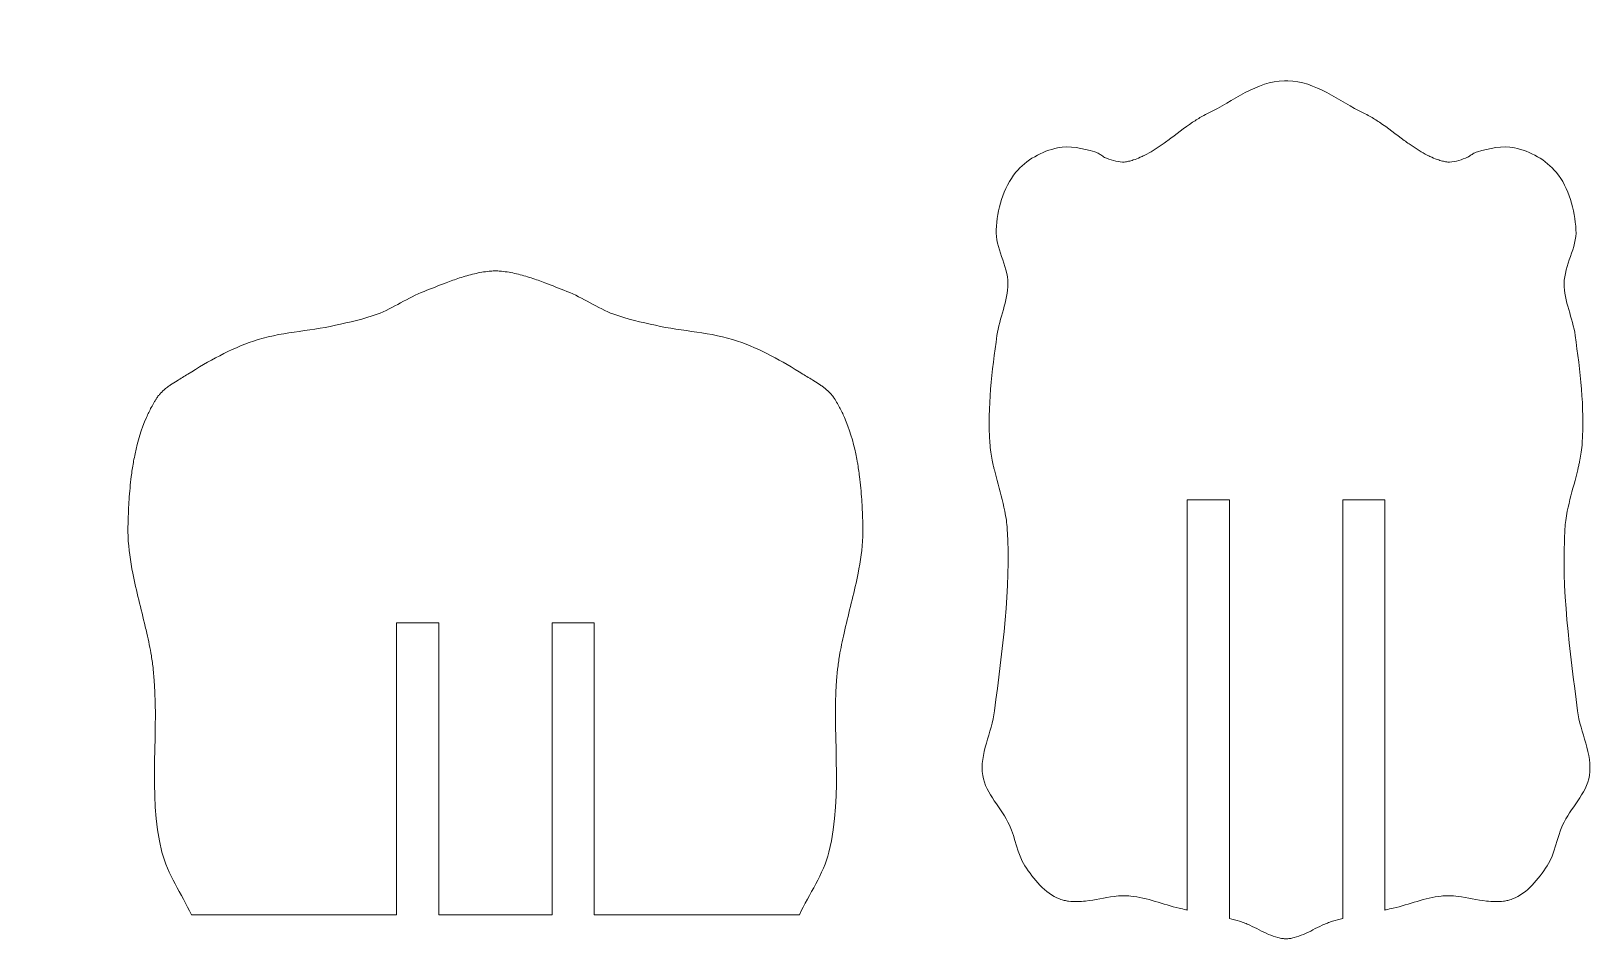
# Model space of a CAD drawing. Header units: centimetres. Extents: x 3.9 to 97.6, y -45.1 to 25.8.
# Drawn here: x 18.05 to 32.88, y -21.25 to -12.63 of the extents above; entities that cross this region are included whole.
import ezdxf

# ---------------------------------------------------------------- set-up
doc = ezdxf.new("R2010")
doc.units = ezdxf.units.CM
doc.header["$MEASUREMENT"] = 0
doc.layers.add('layer 1', color=7, linetype='Continuous')

msp = doc.modelspace()

# ---------------------------------------------------------------- linework, layer by layer
at = {"layer": 'layer 1', "lineweight": 5}
for points, knots in [([(7.29088, -13.29353), (7.29088, -13.29353), (7.30798, -16.9043), (7.30798, -16.9043), (7.30798, -16.9043), (7.36158, -16.92964), (7.41295, -16.96689), (7.47054, -16.98128), (7.47054, -16.98128), (7.52812, -16.99568), (7.59267, -17.0046), (7.65019, -16.9898), (7.65019, -16.9898), (7.74962, -16.96432), (7.84242, -16.89943), (7.91542, -16.82724), (7.91542, -16.82724), (7.99842, -16.74519), (8.04898, -16.63096), (8.10366, -16.52781), (8.10366, -16.52781), (8.16287, -16.41609), (8.23735, -16.30179), (8.25763, -16.17702), (8.25763, -16.17702), (8.26824, -16.11227), (8.24763, -16.04434), (8.23134, -15.97729), (8.23134, -15.97729), (8.23134, -15.97729), (7.89589, -15.97729), (7.89589, -15.97729), (7.89589, -15.97729), (7.89589, -15.97729), (7.89589, -15.57756), (7.89589, -15.57756), (7.89589, -15.57756), (7.89589, -15.57756), (8.41856, -15.57756), (8.41856, -15.57756), (8.41856, -15.57756), (8.42532, -15.56945), (8.43161, -15.56107), (8.43735, -15.55241), (8.43735, -15.55241), (8.50819, -15.44487), (8.56017, -15.32098), (8.60849, -15.20161), (8.60849, -15.20161), (8.67, -15.04954), (8.74557, -14.89205), (8.76247, -14.72889), (8.76247, -14.72889), (8.76754, -14.67995), (8.75327, -14.62946), (8.73996, -14.57917), (8.73996, -14.57917), (8.73996, -14.57917), (8.01376, -14.57917), (8.01376, -14.57917), (8.01376, -14.57917), (8.01376, -14.57917), (8.01376, -14.17944), (8.01376, -14.17944), (8.01376, -14.17944), (8.01376, -14.17944), (8.94016, -14.17944), (8.94016, -14.17944), (8.94016, -14.17944), (8.94739, -14.17052), (8.95395, -14.16119), (8.95983, -14.15146), (8.95983, -14.15146), (9.10211, -13.91496), (9.2667, -13.64473), (9.25534, -13.36889), (9.25534, -13.36889), (9.25311, -13.31644), (9.21695, -13.26953), (9.18011, -13.22343), (9.18011, -13.22343), (9.18011, -13.22343), (8.25614, -13.22343), (8.25614, -13.22343), (8.25614, -13.22343), (8.25614, -13.22343), (8.25614, -12.8237), (8.25614, -12.8237), (8.25614, -12.8237), (8.25614, -12.8237), (9.38579, -12.8237), (9.38579, -12.8237), (9.38579, -12.8237), (9.39045, -12.81931), (9.39485, -12.81472), (9.39904, -12.80992), (9.39904, -12.80992), (9.56477, -12.61951), (9.66514, -12.37193), (9.79438, -12.1551), (9.79438, -12.1551), (9.82094, -12.11042), (9.85703, -12.06838), (9.8742, -12.0193), (9.8742, -12.0193), (9.89407, -11.96239), (9.88894, -11.8967), (9.88907, -11.83343), (9.88907, -11.83343), (9.88907, -11.83343), (8.73151, -11.83343), (8.73151, -11.83343), (8.73151, -11.83343), (8.73151, -11.83343), (8.73151, -11.43377), (8.73151, -11.43377), (8.73151, -11.43377), (8.73151, -11.43377), (10.31442, -11.43377), (10.31442, -11.43377), (10.31442, -11.43377), (10.31679, -11.43201), (10.31908, -11.43019), (10.32138, -11.42836), (10.32138, -11.42836), (10.60533, -11.20206), (10.82392, -10.88662), (11.10077, -10.65167), (11.10077, -10.65167), (11.17296, -10.5905), (11.24744, -10.53062), (11.32395, -10.47209), (11.32395, -10.47209), (11.32395, -10.47209), (9.21066, -10.47209), (9.21066, -10.47209), (9.21066, -10.47209), (9.21066, -10.47209), (9.21066, -10.07242), (9.21066, -10.07242), (9.21066, -10.07242), (9.21066, -10.07242), (11.90551, -10.07242), (11.90551, -10.07242), (11.90551, -10.07242), (11.90774, -10.071), (11.90997, -10.06965), (11.9122, -10.06823), (11.9122, -10.06823), (12.19655, -9.89195), (12.49348, -9.70716), (12.80839, -9.59415), (12.80839, -9.59415), (13.27726, -9.42598), (13.78933, -9.31047), (14.287, -9.29093), (14.287, -9.29093), (15.39536, -9.24754), (16.52493, -9.54528), (17.62227, -9.70648), (17.62227, -9.70648), (18.55942, -9.8441), (19.50643, -10.13399), (20.45223, -10.18563), (20.45223, -10.18563), (20.70428, -10.19935), (20.98559, -10.2441), (21.2158, -10.14068), (21.2158, -10.14068), (21.35606, -10.07769), (21.39789, -9.85518), (21.54524, -9.81125), (21.54524, -9.81125), (21.70732, -9.76299), (21.87887, -9.89682), (22.04684, -9.91608), (22.04684, -9.91608), (22.15728, -9.92879), (22.2736, -9.93913), (22.38371, -9.92358), (22.38371, -9.92358), (22.50672, -9.90621), (22.63981, -9.88033), (22.74309, -9.81125), (22.74309, -9.81125), (23.05083, -9.6057), (23.25482, -9.25714), (23.46178, -8.95035), (23.46178, -8.95035), (23.52816, -8.852), (23.58412, -8.74216), (23.6315, -8.63341), (23.6315, -8.63341), (23.68429, -8.51208), (23.71139, -8.37663), (23.76127, -8.25409), (23.76127, -8.25409), (23.81623, -8.11898), (23.85205, -7.96203), (23.95093, -7.85476), (23.95093, -7.85476), (23.99994, -7.80164), (24.09098, -7.79765), (24.1406, -7.745), (24.1406, -7.745), (24.20116, -7.68058), (24.25692, -7.59373), (24.26036, -7.50546), (24.26036, -7.50546), (24.2655, -7.37399), (24.19372, -7.238), (24.11065, -7.13607), (24.11065, -7.13607), (24.06563, -7.08085), (23.99196, -7.05314), (23.931, -7.0163), (23.931, -7.0163), (23.90065, -6.99805), (23.86942, -6.98102), (23.83772, -6.96473), (23.83772, -6.96473), (23.83772, -6.96473), (22.92281, -8.50526), (22.92281, -8.50526), (22.92281, -8.50526), (22.92281, -8.50526), (22.57918, -8.30113), (22.57918, -8.30113), (22.57918, -8.30113), (22.57918, -8.30113), (23.4849, -6.77608), (23.4849, -6.77608), (23.4849, -6.77608), (23.4805, -6.77297), (23.47611, -6.76993), (23.47178, -6.76675), (23.47178, -6.76675), (23.2588, -6.61197), (23.10544, -6.37304), (22.8928, -6.21771), (22.8928, -6.21771), (22.85211, -6.18797), (22.81068, -6.15898), (22.7687, -6.13079), (22.7687, -6.13079), (22.7687, -6.13079), (21.59289, -8.11053), (21.59289, -8.11053), (21.59289, -8.11053), (21.59289, -8.11053), (21.24926, -7.9064), (21.24926, -7.9064), (21.24926, -7.9064), (21.24926, -7.9064), (22.42791, -5.92194), (22.42791, -5.92194), (22.42791, -5.92194), (22.15998, -5.77107), (21.8788, -5.63859), (21.60513, -5.50902), (21.60513, -5.50902), (21.58911, -5.50145), (21.57295, -5.49415), (21.55653, -5.48699), (21.55653, -5.48699), (21.55653, -5.48699), (20.19694, -7.77636), (20.19694, -7.77636), (20.19694, -7.77636), (20.19694, -7.77636), (19.85324, -7.57224), (19.85324, -7.57224), (19.85324, -7.57224), (19.85324, -7.57224), (21.17775, -5.34214), (21.17775, -5.34214), (21.17775, -5.34214), (21.13895, -5.32646), (21.10083, -5.30997), (21.06359, -5.29192), (21.06359, -5.29192), (20.84128, -5.18384), (20.62662, -5.04488), (20.41479, -4.91754), (20.41479, -4.91754), (20.38924, -4.90226), (20.36349, -4.88692), (20.3376, -4.87158), (20.3376, -4.87158), (20.3376, -4.87158), (18.92691, -7.24692), (18.92691, -7.24692), (18.92691, -7.24692), (18.92691, -7.24692), (18.58328, -7.04279), (18.58328, -7.04279), (18.58328, -7.04279), (18.58328, -7.04279), (19.99708, -4.66218), (19.99708, -4.66218), (19.99708, -4.66218), (19.967, -4.6421), (19.93732, -4.62162), (19.90819, -4.6006), (19.90819, -4.6006), (19.70711, -4.45549), (19.50724, -4.29415), (19.32921, -4.12152), (19.32921, -4.12152), (19.30339, -4.09644), (19.27825, -4.07049), (19.25371, -4.04406), (19.25371, -4.04406), (19.25371, -4.04406), (17.66566, -6.71802), (17.66566, -6.71802), (17.66566, -6.71802), (17.66566, -6.71802), (17.32197, -6.51396), (17.32197, -6.51396), (17.32197, -6.51396), (17.32197, -6.51396), (18.97896, -3.72402), (18.97896, -3.72402), (18.97896, -3.72402), (18.9726, -3.71672), (18.96625, -3.70949), (18.95989, -3.70225), (18.95989, -3.70225), (18.85472, -3.58343), (18.70852, -3.48623), (18.64046, -3.34287), (18.64046, -3.34287), (18.59612, -3.24946), (18.63471, -3.12699), (18.59058, -3.03344), (18.59058, -3.03344), (18.55861, -2.96592), (18.49129, -2.91881), (18.4408, -2.86379), (18.4408, -2.86379), (18.42795, -2.84973), (18.41504, -2.83567), (18.4022, -2.82182), (18.4022, -2.82182), (18.4022, -2.82182), (16.50046, -6.02386), (16.50046, -6.02386), (16.50046, -6.02386), (16.50046, -6.02386), (16.15683, -5.81981), (16.15683, -5.81981), (16.15683, -5.81981), (16.15683, -5.81981), (18.11643, -2.52022), (18.11643, -2.52022), (18.11643, -2.52022), (18.08486, -2.48799), (18.05323, -2.45602), (18.0216, -2.42458), (18.0216, -2.42458), (17.85134, -2.25534), (17.66965, -2.08744), (17.4925, -1.92542), (17.4925, -1.92542), (17.45276, -1.88906), (17.41247, -1.8527), (17.37178, -1.81613), (17.37178, -1.81613), (17.37178, -1.81613), (15.77819, -4.49935), (15.77819, -4.49935), (15.77819, -4.49935), (15.77819, -4.49935), (15.43456, -4.29523), (15.43456, -4.29523), (15.43456, -4.29523), (15.43456, -4.29523), (17.06688, -1.54685), (17.06688, -1.54685), (17.06688, -1.54685), (17.03227, -1.5165), (16.99773, -1.48615), (16.96346, -1.45641), (16.96346, -1.45641), (16.78164, -1.2969), (16.58847, -1.13941), (16.40942, -0.97719), (16.40942, -0.97719), (16.3811, -0.95151), (16.35305, -0.92515), (16.32507, -0.89879), (16.32507, -0.89879), (16.32507, -0.89879), (15.39914, -2.45757), (15.39914, -2.45757), (15.39914, -2.45757), (15.39914, -2.45757), (15.05551, -2.25351), (15.05551, -2.25351), (15.05551, -2.25351), (15.05551, -2.25351), (16.03031, -0.61221), (16.03031, -0.61221), (16.03031, -0.61221), (15.98752, -0.57165), (15.94433, -0.53177), (15.90039, -0.49324), (15.90039, -0.49324), (15.71432, -0.33035), (15.52304, -0.15935), (15.31641, -0.02417), (15.31641, -0.02417), (15.29938, -0.01267), (15.28194, -0.00186), (15.26423, 0.00895), (15.26423, 0.00895), (15.26423, 0.00895), (14.81212, -0.75279), (14.81212, -0.75279), (14.81212, -0.75279), (14.81212, -0.75279), (14.46849, -0.54867), (14.46849, -0.54867), (14.46849, -0.54867), (14.46849, -0.54867), (14.90803, 0.19145), (14.90803, 0.19145), (14.90803, 0.19145), (14.88924, 0.20091), (14.87065, 0.21105), (14.85226, 0.22052), (14.85226, 0.22052), (14.68856, 0.30838), (14.53438, 0.4314), (14.35818, 0.4902), (14.35818, 0.4902), (14.28234, 0.51521), (14.19812, 0.51724), (14.11857, 0.52467), (14.11857, 0.52467), (14.09193, 0.5267), (14.0651, 0.5294), (14.03847, 0.53143), (14.03847, 0.53143), (14.03847, 0.53143), (14.03847, -4.00168), (14.03847, -4.00168), (14.03847, -4.00168), (14.03847, -4.00168), (13.63874, -4.00168), (13.63874, -4.00168), (13.63874, -4.00168), (13.63874, -4.00168), (13.63874, 0.55036), (13.63874, 0.55036), (13.63874, 0.55036), (13.57304, 0.55171), (13.50755, 0.55171), (13.44266, 0.55036), (13.44266, 0.55036), (13.16506, 0.54427), (12.87942, 0.51724), (12.60412, 0.48141), (12.60412, 0.48141), (12.41359, 0.45708), (12.21507, 0.4341), (12.03089, 0.37868), (12.03089, 0.37868), (11.8515, 0.32528), (11.67212, 0.24823), (11.50895, 0.1563), (11.50895, 0.1563), (11.36972, 0.0779), (11.24251, -0.0289), (11.11537, -0.12555), (11.11537, -0.12555), (10.99405, -0.21815), (10.87914, -0.3263), (10.75606, -0.41686), (10.75606, -0.41686), (10.70198, -0.45607), (10.64656, -0.4946), (10.58999, -0.53177), (10.58999, -0.53177), (10.58999, -0.53177), (11.96512, -0.53177), (11.96512, -0.53177), (11.96512, -0.53177), (11.96512, -0.53177), (11.96512, -0.93191), (11.96512, -0.93191), (11.96512, -0.93191), (11.96512, -0.93191), (9.97201, -0.93191), (9.97201, -0.93191), (9.97201, -0.93191), (9.95659, -0.94272), (9.94125, -0.95354), (9.92611, -0.96435), (9.92611, -0.96435), (9.61452, -1.18875), (9.31516, -1.44898), (9.01059, -1.68304), (9.01059, -1.68304), (8.90731, -1.7624), (8.80113, -1.8404), (8.69454, -1.91833), (8.69454, -1.91833), (8.69454, -1.91833), (10.82527, -1.91833), (10.82527, -1.91833), (10.82527, -1.91833), (10.82527, -1.91833), (10.82527, -2.31799), (10.82527, -2.31799), (10.82527, -2.31799), (10.82527, -2.31799), (8.16523, -2.31799), (8.16523, -2.31799), (8.16523, -2.31799), (8.15895, -2.32306), (8.15273, -2.32813), (8.14644, -2.33327), (8.14644, -2.33327), (7.85134, -2.57437), (7.56746, -2.84635), (7.28223, -3.09907), (7.28223, -3.09907), (7.28223, -3.09907), (7.2825, -3.27968), (7.2825, -3.27968), (7.2825, -3.27968), (7.2825, -3.27968), (10.52774, -3.27968), (10.52774, -3.27968), (10.52774, -3.27968), (10.52774, -3.27968), (10.52774, -3.67934), (10.52774, -3.67934), (10.52774, -3.67934), (10.52774, -3.67934), (7.28311, -3.67934), (7.28311, -3.67934), (7.28311, -3.67934), (7.28311, -3.67934), (7.28446, -4.63595), (7.28446, -4.63595), (7.28446, -4.63595), (7.28446, -4.63595), (10.52584, -4.63595), (10.52584, -4.63595), (10.52584, -4.63595), (10.52584, -4.63595), (10.52584, -5.03562), (10.52584, -5.03562), (10.52584, -5.03562), (10.52584, -5.03562), (7.285, -5.03562), (7.285, -5.03562), (7.285, -5.03562), (7.285, -5.03562), (7.28635, -5.9973), (7.28635, -5.9973), (7.28635, -5.9973), (7.28635, -5.9973), (10.52774, -5.9973), (10.52774, -5.9973), (10.52774, -5.9973), (10.52774, -5.9973), (10.52774, -6.39696), (10.52774, -6.39696), (10.52774, -6.39696), (10.52774, -6.39696), (7.28696, -6.39696), (7.28696, -6.39696), (7.28696, -6.39696), (7.28696, -6.39696), (7.28831, -7.35351), (7.28831, -7.35351), (7.28831, -7.35351), (7.28831, -7.35351), (10.52584, -7.35351), (10.52584, -7.35351), (10.52584, -7.35351), (10.52584, -7.35351), (10.52584, -7.75324), (10.52584, -7.75324), (10.52584, -7.75324), (10.52584, -7.75324), (7.28885, -7.75324), (7.28885, -7.75324), (7.28885, -7.75324), (7.28885, -7.75324), (7.2902, -8.71486), (7.2902, -8.71486), (7.2902, -8.71486), (7.2902, -8.71486), (10.52672, -8.71486), (10.52672, -8.71486), (10.52672, -8.71486), (10.52672, -8.71486), (10.52672, -9.11459), (10.52672, -9.11459), (10.52672, -9.11459), (10.52672, -9.11459), (7.29074, -9.11459), (7.29074, -9.11459), (7.29074, -9.11459), (7.29074, -9.11459), (7.29081, -9.15251), (7.29081, -9.15251), (7.29081, -9.15251), (7.29081, -9.15251), (5.90473, -9.13967), (5.90473, -9.13967), (5.90473, -9.13967), (5.8445, -9.15386), (5.793, -9.19698), (5.73791, -9.22517), (5.73791, -9.22517), (5.73791, -9.22517), (5.73791, -13.1011), (5.73791, -13.1011), (5.73791, -13.1011), (5.78874, -13.14348), (5.83558, -13.19478), (5.89195, -13.22945), (5.89195, -13.22945), (5.94954, -13.26487), (6.01639, -13.28799), (6.08013, -13.31069), (6.08013, -13.31069), (6.16725, -13.34179), (6.25748, -13.37991), (6.34968, -13.38775), (6.34968, -13.38775), (6.37888, -13.39005), (6.40814, -13.39174), (6.43741, -13.39214), (6.43741, -13.39214), (6.45512, -13.39235), (6.4729, -13.39235), (6.49067, -13.39201), (6.49067, -13.39201), (6.49067, -13.39201), (6.49067, -11.46581), (6.49067, -11.46581), (6.49067, -11.46581), (6.49067, -11.46581), (7.29088, -11.46581), (7.29088, -11.46581), (7.29088, -11.46581), (7.29088, -11.46581), (7.29088, -13.29353), (7.29088, -13.29353)], [0, 0, 0, 0, 0.00606061, 0.00606061, 0.00606061, 0.00606061, 0.01212121, 0.01212121, 0.01212121, 0.01212121, 0.01818182, 0.01818182, 0.01818182, 0.01818182, 0.02424242, 0.02424242, 0.02424242, 0.02424242, 0.03030303, 0.03030303, 0.03030303, 0.03030303, 0.03636364, 0.03636364, 0.03636364, 0.03636364, 0.04242424, 0.04242424, 0.04242424, 0.04242424, 0.04848485, 0.04848485, 0.04848485, 0.04848485, 0.05454545, 0.05454545, 0.05454545, 0.05454545, 0.06060606, 0.06060606, 0.06060606, 0.06060606, 0.06666667, 0.06666667, 0.06666667, 0.06666667, 0.07272727, 0.07272727, 0.07272727, 0.07272727, 0.07878788, 0.07878788, 0.07878788, 0.07878788, 0.08484848, 0.08484848, 0.08484848, 0.08484848, 0.09090909, 0.09090909, 0.09090909, 0.09090909, 0.0969697, 0.0969697, 0.0969697, 0.0969697, 0.1030303, 0.1030303, 0.1030303, 0.1030303, 0.10909091, 0.10909091, 0.10909091, 0.10909091, 0.11515152, 0.11515152, 0.11515152, 0.11515152, 0.12121212, 0.12121212, 0.12121212, 0.12121212, 0.12727273, 0.12727273, 0.12727273, 0.12727273, 0.13333333, 0.13333333, 0.13333333, 0.13333333, 0.13939394, 0.13939394, 0.13939394, 0.13939394, 0.14545455, 0.14545455, 0.14545455, 0.14545455, 0.15151515, 0.15151515, 0.15151515, 0.15151515, 0.15757576, 0.15757576, 0.15757576, 0.15757576, 0.16363636, 0.16363636, 0.16363636, 0.16363636, 0.16969697, 0.16969697, 0.16969697, 0.16969697, 0.17575758, 0.17575758, 0.17575758, 0.17575758, 0.18181818, 0.18181818, 0.18181818, 0.18181818, 0.18787879, 0.18787879, 0.18787879, 0.18787879, 0.19393939, 0.19393939, 0.19393939, 0.19393939, 0.2, 0.2, 0.2, 0.2, 0.20606061, 0.20606061, 0.20606061, 0.20606061, 0.21212121, 0.21212121, 0.21212121, 0.21212121, 0.21818182, 0.21818182, 0.21818182, 0.21818182, 0.22424242, 0.22424242, 0.22424242, 0.22424242, 0.23030303, 0.23030303, 0.23030303, 0.23030303, 0.23636364, 0.23636364, 0.23636364, 0.23636364, 0.24242424, 0.24242424, 0.24242424, 0.24242424, 0.24848485, 0.24848485, 0.24848485, 0.24848485, 0.25454545, 0.25454545, 0.25454545, 0.25454545, 0.26060606, 0.26060606, 0.26060606, 0.26060606, 0.26666667, 0.26666667, 0.26666667, 0.26666667, 0.27272727, 0.27272727, 0.27272727, 0.27272727, 0.27878788, 0.27878788, 0.27878788, 0.27878788, 0.28484848, 0.28484848, 0.28484848, 0.28484848, 0.29090909, 0.29090909, 0.29090909, 0.29090909, 0.2969697, 0.2969697, 0.2969697, 0.2969697, 0.3030303, 0.3030303, 0.3030303, 0.3030303, 0.30909091, 0.30909091, 0.30909091, 0.30909091, 0.31515152, 0.31515152, 0.31515152, 0.31515152, 0.32121212, 0.32121212, 0.32121212, 0.32121212, 0.32727273, 0.32727273, 0.32727273, 0.32727273, 0.33333333, 0.33333333, 0.33333333, 0.33333333, 0.33939394, 0.33939394, 0.33939394, 0.33939394, 0.34545455, 0.34545455, 0.34545455, 0.34545455, 0.35151515, 0.35151515, 0.35151515, 0.35151515, 0.35757576, 0.35757576, 0.35757576, 0.35757576, 0.36363636, 0.36363636, 0.36363636, 0.36363636, 0.36969697, 0.36969697, 0.36969697, 0.36969697, 0.37575758, 0.37575758, 0.37575758, 0.37575758, 0.38181818, 0.38181818, 0.38181818, 0.38181818, 0.38787879, 0.38787879, 0.38787879, 0.38787879, 0.39393939, 0.39393939, 0.39393939, 0.39393939, 0.4, 0.4, 0.4, 0.4, 0.40606061, 0.40606061, 0.40606061, 0.40606061, 0.41212121, 0.41212121, 0.41212121, 0.41212121, 0.41818182, 0.41818182, 0.41818182, 0.41818182, 0.42424242, 0.42424242, 0.42424242, 0.42424242, 0.43030303, 0.43030303, 0.43030303, 0.43030303, 0.43636364, 0.43636364, 0.43636364, 0.43636364, 0.44242424, 0.44242424, 0.44242424, 0.44242424, 0.44848485, 0.44848485, 0.44848485, 0.44848485, 0.45454545, 0.45454545, 0.45454545, 0.45454545, 0.46060606, 0.46060606, 0.46060606, 0.46060606, 0.46666667, 0.46666667, 0.46666667, 0.46666667, 0.47272727, 0.47272727, 0.47272727, 0.47272727, 0.47878788, 0.47878788, 0.47878788, 0.47878788, 0.48484848, 0.48484848, 0.48484848, 0.48484848, 0.49090909, 0.49090909, 0.49090909, 0.49090909, 0.4969697, 0.4969697, 0.4969697, 0.4969697, 0.5030303, 0.5030303, 0.5030303, 0.5030303, 0.50909091, 0.50909091, 0.50909091, 0.50909091, 0.51515152, 0.51515152, 0.51515152, 0.51515152, 0.52121212, 0.52121212, 0.52121212, 0.52121212, 0.52727273, 0.52727273, 0.52727273, 0.52727273, 0.53333333, 0.53333333, 0.53333333, 0.53333333, 0.53939394, 0.53939394, 0.53939394, 0.53939394, 0.54545455, 0.54545455, 0.54545455, 0.54545455, 0.55151515, 0.55151515, 0.55151515, 0.55151515, 0.55757576, 0.55757576, 0.55757576, 0.55757576, 0.56363636, 0.56363636, 0.56363636, 0.56363636, 0.56969697, 0.56969697, 0.56969697, 0.56969697, 0.57575758, 0.57575758, 0.57575758, 0.57575758, 0.58181818, 0.58181818, 0.58181818, 0.58181818, 0.58787879, 0.58787879, 0.58787879, 0.58787879, 0.59393939, 0.59393939, 0.59393939, 0.59393939, 0.6, 0.6, 0.6, 0.6, 0.60606061, 0.60606061, 0.60606061, 0.60606061, 0.61212121, 0.61212121, 0.61212121, 0.61212121, 0.61818182, 0.61818182, 0.61818182, 0.61818182, 0.62424242, 0.62424242, 0.62424242, 0.62424242, 0.63030303, 0.63030303, 0.63030303, 0.63030303, 0.63636364, 0.63636364, 0.63636364, 0.63636364, 0.64242424, 0.64242424, 0.64242424, 0.64242424, 0.64848485, 0.64848485, 0.64848485, 0.64848485, 0.65454545, 0.65454545, 0.65454545, 0.65454545, 0.66060606, 0.66060606, 0.66060606, 0.66060606, 0.66666667, 0.66666667, 0.66666667, 0.66666667, 0.67272727, 0.67272727, 0.67272727, 0.67272727, 0.67878788, 0.67878788, 0.67878788, 0.67878788, 0.68484848, 0.68484848, 0.68484848, 0.68484848, 0.69090909, 0.69090909, 0.69090909, 0.69090909, 0.6969697, 0.6969697, 0.6969697, 0.6969697, 0.7030303, 0.7030303, 0.7030303, 0.7030303, 0.70909091, 0.70909091, 0.70909091, 0.70909091, 0.71515152, 0.71515152, 0.71515152, 0.71515152, 0.72121212, 0.72121212, 0.72121212, 0.72121212, 0.72727273, 0.72727273, 0.72727273, 0.72727273, 0.73333333, 0.73333333, 0.73333333, 0.73333333, 0.73939394, 0.73939394, 0.73939394, 0.73939394, 0.74545455, 0.74545455, 0.74545455, 0.74545455, 0.75151515, 0.75151515, 0.75151515, 0.75151515, 0.75757576, 0.75757576, 0.75757576, 0.75757576, 0.76363636, 0.76363636, 0.76363636, 0.76363636, 0.76969697, 0.76969697, 0.76969697, 0.76969697, 0.77575758, 0.77575758, 0.77575758, 0.77575758, 0.78181818, 0.78181818, 0.78181818, 0.78181818, 0.78787879, 0.78787879, 0.78787879, 0.78787879, 0.79393939, 0.79393939, 0.79393939, 0.79393939, 0.8, 0.8, 0.8, 0.8, 0.80606061, 0.80606061, 0.80606061, 0.80606061, 0.81212121, 0.81212121, 0.81212121, 0.81212121, 0.81818182, 0.81818182, 0.81818182, 0.81818182, 0.82424242, 0.82424242, 0.82424242, 0.82424242, 0.83030303, 0.83030303, 0.83030303, 0.83030303, 0.83636364, 0.83636364, 0.83636364, 0.83636364, 0.84242424, 0.84242424, 0.84242424, 0.84242424, 0.84848485, 0.84848485, 0.84848485, 0.84848485, 0.85454545, 0.85454545, 0.85454545, 0.85454545, 0.86060606, 0.86060606, 0.86060606, 0.86060606, 0.86666667, 0.86666667, 0.86666667, 0.86666667, 0.87272727, 0.87272727, 0.87272727, 0.87272727, 0.87878788, 0.87878788, 0.87878788, 0.87878788, 0.88484848, 0.88484848, 0.88484848, 0.88484848, 0.89090909, 0.89090909, 0.89090909, 0.89090909, 0.8969697, 0.8969697, 0.8969697, 0.8969697, 0.9030303, 0.9030303, 0.9030303, 0.9030303, 0.90909091, 0.90909091, 0.90909091, 0.90909091, 0.91515152, 0.91515152, 0.91515152, 0.91515152, 0.92121212, 0.92121212, 0.92121212, 0.92121212, 0.92727273, 0.92727273, 0.92727273, 0.92727273, 0.93333333, 0.93333333, 0.93333333, 0.93333333, 0.93939394, 0.93939394, 0.93939394, 0.93939394, 0.94545455, 0.94545455, 0.94545455, 0.94545455, 0.95151515, 0.95151515, 0.95151515, 0.95151515, 0.95757576, 0.95757576, 0.95757576, 0.95757576, 0.96363636, 0.96363636, 0.96363636, 0.96363636, 0.96969697, 0.96969697, 0.96969697, 0.96969697, 0.97575758, 0.97575758, 0.97575758, 0.97575758, 0.98181818, 0.98181818, 0.98181818, 0.98181818, 0.98787879, 0.98787879, 0.98787879, 0.98787879, 1, 1, 1, 1]), ([(29.4289, -17.08362), (29.4289, -17.08362), (29.42944, -17.08362), (29.42944, -17.08362), (29.42944, -17.08362), (29.42944, -17.08362), (29.42944, -21.05836), (29.42944, -21.05836), (29.42944, -21.05836), (29.46229, -21.06627), (29.49466, -21.07479), (29.5267, -21.08418), (29.5267, -21.08418), (29.5432, -21.08918), (29.55948, -21.09472), (29.5755, -21.10108), (29.5755, -21.10108), (29.59179, -21.10757), (29.60781, -21.1146), (29.62363, -21.12196), (29.62363, -21.12196), (29.68318, -21.14981), (29.74043, -21.18253), (29.80079, -21.20868), (29.80079, -21.20868), (29.83005, -21.22139), (29.86013, -21.23248), (29.89122, -21.24018), (29.89122, -21.24018), (29.90528, -21.24363), (29.91954, -21.24633), (29.93401, -21.24816), (29.93401, -21.24816), (29.94516, -21.24944), (29.95645, -21.25018), (29.96767, -21.25066), (29.96767, -21.25066), (29.97895, -21.25018), (29.99024, -21.24944), (30.00146, -21.24816), (30.00146, -21.24816), (30.01586, -21.24633), (30.03012, -21.24363), (30.04418, -21.24018), (30.04418, -21.24018), (30.07527, -21.23248), (30.10528, -21.22139), (30.13461, -21.20868), (30.13461, -21.20868), (30.19497, -21.18253), (30.25216, -21.14981), (30.31177, -21.12196), (30.31177, -21.12196), (30.32759, -21.1146), (30.34368, -21.10757), (30.35989, -21.10108), (30.35989, -21.10108), (30.37591, -21.09472), (30.3922, -21.08918), (30.40869, -21.08418), (30.40869, -21.08418), (30.44073, -21.07479), (30.47311, -21.06627), (30.50596, -21.05836), (30.50596, -21.05836), (30.50596, -21.05836), (30.50596, -17.08362), (30.50596, -17.08362), (30.50596, -17.08362), (30.50596, -17.08362), (30.90617, -17.08362), (30.90617, -17.08362), (30.90617, -17.08362), (30.90617, -17.08362), (30.90617, -20.97759), (30.90617, -20.97759), (30.90617, -20.97759), (30.91042, -20.97671), (30.91461, -20.97583), (30.9188, -20.97495), (30.9188, -20.97495), (30.94036, -20.97049), (30.96186, -20.96556), (30.98329, -20.96062), (30.98329, -20.96062), (31.1353, -20.92507), (31.28657, -20.86066), (31.44189, -20.84464), (31.44189, -20.84464), (31.45101, -20.84383), (31.46021, -20.84308), (31.4694, -20.84254), (31.4694, -20.84254), (31.48474, -20.84173), (31.50008, -20.84173), (31.51543, -20.84207), (31.51543, -20.84207), (31.54402, -20.84295), (31.57254, -20.84538), (31.60093, -20.84896), (31.60093, -20.84896), (31.69123, -20.86032), (31.78011, -20.88161), (31.87048, -20.89229), (31.87048, -20.89229), (31.92429, -20.89871), (31.97876, -20.90115), (32.03257, -20.89384), (32.03257, -20.89384), (32.04615, -20.89202), (32.0596, -20.88952), (32.07299, -20.88627), (32.07299, -20.88627), (32.07961, -20.88472), (32.0863, -20.8829), (32.09285, -20.88094), (32.09285, -20.88094), (32.10124, -20.87857), (32.10942, -20.87566), (32.11753, -20.87269), (32.11753, -20.87269), (32.25818, -20.8197), (32.3639, -20.6835), (32.44689, -20.55826), (32.44689, -20.55826), (32.52212, -20.44484), (32.53639, -20.29641), (32.59289, -20.17272), (32.59289, -20.17272), (32.66636, -20.01178), (32.81979, -19.87572), (32.84744, -19.701), (32.84744, -19.701), (32.87961, -19.49762), (32.76086, -19.29147), (32.73517, -19.08714), (32.73517, -19.08714), (32.6638, -18.51951), (32.57823, -17.92857), (32.6154, -17.35776), (32.6154, -17.35776), (32.61723, -17.33201), (32.61966, -17.30633), (32.62311, -17.28078), (32.62311, -17.28078), (32.62723, -17.25084), (32.63223, -17.22103), (32.63811, -17.19135), (32.63811, -17.19135), (32.65764, -17.09274), (32.68529, -16.99595), (32.71124, -16.89889), (32.71124, -16.89889), (32.71996, -16.86597), (32.72862, -16.83299), (32.73673, -16.79987), (32.73673, -16.79987), (32.73923, -16.78926), (32.7418, -16.77864), (32.74423, -16.76803), (32.74423, -16.76803), (32.74727, -16.75472), (32.75025, -16.74133), (32.75309, -16.72795), (32.75309, -16.72795), (32.75443, -16.72133), (32.75579, -16.71471), (32.75714, -16.70808), (32.75714, -16.70808), (32.76221, -16.6826), (32.7666, -16.65712), (32.77045, -16.63143), (32.77045, -16.63143), (32.77485, -16.60169), (32.77789, -16.57168), (32.78005, -16.54174), (32.78005, -16.54174), (32.80249, -16.20574), (32.75889, -15.85711), (32.71273, -15.52355), (32.71273, -15.52355), (32.68982, -15.35843), (32.60722, -15.19607), (32.6079, -15.0294), (32.6079, -15.0294), (32.60857, -14.85738), (32.7299, -14.69212), (32.72017, -14.5203), (32.72017, -14.5203), (32.70942, -14.32996), (32.65372, -14.12138), (32.53301, -13.97383), (32.53301, -13.97383), (32.43696, -13.85642), (32.28454, -13.77356), (32.13625, -13.74172), (32.13625, -13.74172), (32.02209, -13.71719), (31.89644, -13.74639), (31.78437, -13.77917), (31.78437, -13.77917), (31.7762, -13.78167), (31.76822, -13.78464), (31.76051, -13.78836), (31.76051, -13.78836), (31.74807, -13.79431), (31.73625, -13.8014), (31.72476, -13.80904), (31.72476, -13.80904), (31.71455, -13.81614), (31.70441, -13.82331), (31.69434, -13.83054), (31.69434, -13.83054), (31.69353, -13.83088), (31.69265, -13.83121), (31.69184, -13.83155), (31.69184, -13.83155), (31.63696, -13.85379), (31.58018, -13.87373), (31.5207, -13.87778), (31.5207, -13.87778), (31.51624, -13.87792), (31.51185, -13.87812), (31.50745, -13.87832), (31.50745, -13.87832), (31.50596, -13.87805), (31.50448, -13.87785), (31.50292, -13.87758), (31.50292, -13.87758), (31.48954, -13.87555), (31.47629, -13.87278), (31.46311, -13.86974), (31.46311, -13.86974), (31.44777, -13.86602), (31.43263, -13.86183), (31.41762, -13.85696), (31.41762, -13.85696), (31.39518, -13.84973), (31.37315, -13.84128), (31.35159, -13.83182), (31.35159, -13.83182), (31.33895, -13.82628), (31.32651, -13.8204), (31.31414, -13.81425), (31.31414, -13.81425), (31.30549, -13.80972), (31.2967, -13.80519), (31.28798, -13.80066), (31.28798, -13.80066), (31.26196, -13.7864), (31.23628, -13.77146), (31.21127, -13.75544), (31.21127, -13.75544), (31.18572, -13.73908), (31.16064, -13.72205), (31.13584, -13.70455), (31.13584, -13.70455), (31.12029, -13.69333), (31.10474, -13.68204), (31.0892, -13.67082), (31.0892, -13.67082), (31.01106, -13.6135), (30.93482, -13.55328), (30.85439, -13.49907), (30.85439, -13.49907), (30.8239, -13.47852), (30.79281, -13.45899), (30.76091, -13.44088), (30.76091, -13.44088), (30.743, -13.43081), (30.72475, -13.42134), (30.7063, -13.41228), (30.7063, -13.41228), (30.47304, -13.29974), (30.24283, -13.10731), (29.98382, -13.10535), (29.98382, -13.10535), (29.97936, -13.10542), (29.9749, -13.10549), (29.97044, -13.10556), (29.97044, -13.10556), (29.96969, -13.10556), (29.96888, -13.10556), (29.96807, -13.10563), (29.96807, -13.10563), (29.96706, -13.10556), (29.96598, -13.10556), (29.96496, -13.10556), (29.96496, -13.10556), (29.9605, -13.10549), (29.95604, -13.10542), (29.95158, -13.10535), (29.95158, -13.10535), (29.6925, -13.10731), (29.46243, -13.29974), (29.2291, -13.41228), (29.2291, -13.41228), (29.21065, -13.42134), (29.1924, -13.43081), (29.17455, -13.44088), (29.17455, -13.44088), (29.14258, -13.45899), (29.11149, -13.47852), (29.08101, -13.49907), (29.08101, -13.49907), (29.00057, -13.55328), (28.92434, -13.6135), (28.8462, -13.67082), (28.8462, -13.67082), (28.83072, -13.68211), (28.81518, -13.69339), (28.79956, -13.70455), (28.79956, -13.70455), (28.77482, -13.72205), (28.74968, -13.73908), (28.72413, -13.75544), (28.72413, -13.75544), (28.69912, -13.77146), (28.67344, -13.7864), (28.64741, -13.80066), (28.64741, -13.80066), (28.6387, -13.80526), (28.62998, -13.80985), (28.62126, -13.81425), (28.62126, -13.81425), (28.60889, -13.8204), (28.59645, -13.82628), (28.58388, -13.83182), (28.58388, -13.83182), (28.56225, -13.84128), (28.54022, -13.84973), (28.51777, -13.85696), (28.51777, -13.85696), (28.50277, -13.86183), (28.48763, -13.86602), (28.47229, -13.86974), (28.47229, -13.86974), (28.45904, -13.87278), (28.44579, -13.87555), (28.43234, -13.87758), (28.43234, -13.87758), (28.43085, -13.87785), (28.42937, -13.87805), (28.42795, -13.87832), (28.42795, -13.87832), (28.42355, -13.87812), (28.41916, -13.87792), (28.41477, -13.87778), (28.41477, -13.87778), (28.35961, -13.874), (28.29696, -13.85352), (28.24444, -13.8329), (28.24444, -13.8329), (28.23322, -13.82486), (28.222, -13.81688), (28.21064, -13.80904), (28.21064, -13.80904), (28.19915, -13.8014), (28.18732, -13.79431), (28.17489, -13.78836), (28.17489, -13.78836), (28.16718, -13.78464), (28.1592, -13.78167), (28.15103, -13.77917), (28.15103, -13.77917), (28.03896, -13.74639), (27.91331, -13.71719), (27.79915, -13.74172), (27.79915, -13.74172), (27.65085, -13.77356), (27.49844, -13.85642), (27.40239, -13.97383), (27.40239, -13.97383), (27.28167, -14.12138), (27.22598, -14.32996), (27.21523, -14.5203), (27.21523, -14.5203), (27.2055, -14.69212), (27.32682, -14.85738), (27.3275, -15.0294), (27.3275, -15.0294), (27.32818, -15.19607), (27.24558, -15.35843), (27.22273, -15.52355), (27.22273, -15.52355), (27.1765, -15.85711), (27.13298, -16.20574), (27.15535, -16.54174), (27.15535, -16.54174), (27.15751, -16.57168), (27.16055, -16.60169), (27.16495, -16.63143), (27.16495, -16.63143), (27.1688, -16.65712), (27.17319, -16.6826), (27.17826, -16.70808), (27.17826, -16.70808), (27.18231, -16.72809), (27.18651, -16.74816), (27.1911, -16.76803), (27.1911, -16.76803), (27.1936, -16.77864), (27.19611, -16.78926), (27.19867, -16.79987), (27.19867, -16.79987), (27.20672, -16.83299), (27.21537, -16.86597), (27.22416, -16.89889), (27.22416, -16.89889), (27.25011, -16.99595), (27.27782, -17.09274), (27.29729, -17.19135), (27.29729, -17.19135), (27.30317, -17.22103), (27.30824, -17.25084), (27.31229, -17.28078), (27.31229, -17.28078), (27.31581, -17.30633), (27.31817, -17.33201), (27.32007, -17.35776), (27.32007, -17.35776), (27.35717, -17.92857), (27.2716, -18.51951), (27.20023, -19.08714), (27.20023, -19.08714), (27.17454, -19.29147), (27.05572, -19.49762), (27.08796, -19.701), (27.08796, -19.701), (27.1156, -19.87572), (27.26904, -20.01178), (27.34251, -20.17272), (27.34251, -20.17272), (27.39901, -20.29641), (27.41334, -20.44484), (27.4885, -20.55826), (27.4885, -20.55826), (27.5715, -20.6835), (27.67728, -20.8197), (27.81787, -20.87269), (27.81787, -20.87269), (27.82598, -20.87566), (27.83423, -20.87857), (27.84254, -20.88094), (27.84254, -20.88094), (27.8491, -20.8829), (27.85572, -20.88472), (27.86248, -20.88627), (27.86248, -20.88627), (27.8758, -20.88952), (27.88925, -20.89202), (27.9029, -20.89384), (27.9029, -20.89384), (27.95664, -20.90115), (28.01118, -20.89871), (28.06492, -20.89229), (28.06492, -20.89229), (28.15528, -20.88161), (28.24417, -20.86032), (28.33447, -20.84896), (28.33447, -20.84896), (28.36286, -20.84538), (28.39138, -20.84295), (28.41997, -20.84207), (28.41997, -20.84207), (28.44451, -20.84126), (28.46911, -20.84234), (28.49358, -20.84464), (28.49358, -20.84464), (28.64883, -20.86066), (28.8001, -20.92507), (28.95211, -20.96062), (28.95211, -20.96062), (28.97354, -20.96556), (28.99503, -20.97049), (29.01659, -20.97495), (29.01659, -20.97495), (29.02079, -20.97583), (29.02504, -20.97671), (29.02923, -20.97759), (29.02923, -20.97759), (29.02923, -20.97759), (29.02923, -17.08362), (29.02923, -17.08362), (29.02923, -17.08362), (29.02923, -17.08362), (29.4289, -17.08362), (29.4289, -17.08362)], [0, 0, 0, 0, 0.00813008, 0.00813008, 0.00813008, 0.00813008, 0.01626016, 0.01626016, 0.01626016, 0.01626016, 0.02439024, 0.02439024, 0.02439024, 0.02439024, 0.03252033, 0.03252033, 0.03252033, 0.03252033, 0.04065041, 0.04065041, 0.04065041, 0.04065041, 0.04878049, 0.04878049, 0.04878049, 0.04878049, 0.05691057, 0.05691057, 0.05691057, 0.05691057, 0.06504065, 0.06504065, 0.06504065, 0.06504065, 0.07317073, 0.07317073, 0.07317073, 0.07317073, 0.08130081, 0.08130081, 0.08130081, 0.08130081, 0.08943089, 0.08943089, 0.08943089, 0.08943089, 0.09756098, 0.09756098, 0.09756098, 0.09756098, 0.10569106, 0.10569106, 0.10569106, 0.10569106, 0.11382114, 0.11382114, 0.11382114, 0.11382114, 0.12195122, 0.12195122, 0.12195122, 0.12195122, 0.1300813, 0.1300813, 0.1300813, 0.1300813, 0.13821138, 0.13821138, 0.13821138, 0.13821138, 0.14634146, 0.14634146, 0.14634146, 0.14634146, 0.15447154, 0.15447154, 0.15447154, 0.15447154, 0.16260163, 0.16260163, 0.16260163, 0.16260163, 0.17073171, 0.17073171, 0.17073171, 0.17073171, 0.17886179, 0.17886179, 0.17886179, 0.17886179, 0.18699187, 0.18699187, 0.18699187, 0.18699187, 0.19512195, 0.19512195, 0.19512195, 0.19512195, 0.20325203, 0.20325203, 0.20325203, 0.20325203, 0.21138211, 0.21138211, 0.21138211, 0.21138211, 0.2195122, 0.2195122, 0.2195122, 0.2195122, 0.22764228, 0.22764228, 0.22764228, 0.22764228, 0.23577236, 0.23577236, 0.23577236, 0.23577236, 0.24390244, 0.24390244, 0.24390244, 0.24390244, 0.25203252, 0.25203252, 0.25203252, 0.25203252, 0.2601626, 0.2601626, 0.2601626, 0.2601626, 0.26829268, 0.26829268, 0.26829268, 0.26829268, 0.27642276, 0.27642276, 0.27642276, 0.27642276, 0.28455285, 0.28455285, 0.28455285, 0.28455285, 0.29268293, 0.29268293, 0.29268293, 0.29268293, 0.30081301, 0.30081301, 0.30081301, 0.30081301, 0.30894309, 0.30894309, 0.30894309, 0.30894309, 0.31707317, 0.31707317, 0.31707317, 0.31707317, 0.32520325, 0.32520325, 0.32520325, 0.32520325, 0.33333333, 0.33333333, 0.33333333, 0.33333333, 0.34146341, 0.34146341, 0.34146341, 0.34146341, 0.3495935, 0.3495935, 0.3495935, 0.3495935, 0.35772358, 0.35772358, 0.35772358, 0.35772358, 0.36585366, 0.36585366, 0.36585366, 0.36585366, 0.37398374, 0.37398374, 0.37398374, 0.37398374, 0.38211382, 0.38211382, 0.38211382, 0.38211382, 0.3902439, 0.3902439, 0.3902439, 0.3902439, 0.39837398, 0.39837398, 0.39837398, 0.39837398, 0.40650407, 0.40650407, 0.40650407, 0.40650407, 0.41463415, 0.41463415, 0.41463415, 0.41463415, 0.42276423, 0.42276423, 0.42276423, 0.42276423, 0.43089431, 0.43089431, 0.43089431, 0.43089431, 0.43902439, 0.43902439, 0.43902439, 0.43902439, 0.44715447, 0.44715447, 0.44715447, 0.44715447, 0.45528455, 0.45528455, 0.45528455, 0.45528455, 0.46341463, 0.46341463, 0.46341463, 0.46341463, 0.47154472, 0.47154472, 0.47154472, 0.47154472, 0.4796748, 0.4796748, 0.4796748, 0.4796748, 0.48780488, 0.48780488, 0.48780488, 0.48780488, 0.49593496, 0.49593496, 0.49593496, 0.49593496, 0.50406504, 0.50406504, 0.50406504, 0.50406504, 0.51219512, 0.51219512, 0.51219512, 0.51219512, 0.5203252, 0.5203252, 0.5203252, 0.5203252, 0.52845528, 0.52845528, 0.52845528, 0.52845528, 0.53658537, 0.53658537, 0.53658537, 0.53658537, 0.54471545, 0.54471545, 0.54471545, 0.54471545, 0.55284553, 0.55284553, 0.55284553, 0.55284553, 0.56097561, 0.56097561, 0.56097561, 0.56097561, 0.56910569, 0.56910569, 0.56910569, 0.56910569, 0.57723577, 0.57723577, 0.57723577, 0.57723577, 0.58536585, 0.58536585, 0.58536585, 0.58536585, 0.59349593, 0.59349593, 0.59349593, 0.59349593, 0.60162602, 0.60162602, 0.60162602, 0.60162602, 0.6097561, 0.6097561, 0.6097561, 0.6097561, 0.61788618, 0.61788618, 0.61788618, 0.61788618, 0.62601626, 0.62601626, 0.62601626, 0.62601626, 0.63414634, 0.63414634, 0.63414634, 0.63414634, 0.64227642, 0.64227642, 0.64227642, 0.64227642, 0.6504065, 0.6504065, 0.6504065, 0.6504065, 0.65853659, 0.65853659, 0.65853659, 0.65853659, 0.66666667, 0.66666667, 0.66666667, 0.66666667, 0.67479675, 0.67479675, 0.67479675, 0.67479675, 0.68292683, 0.68292683, 0.68292683, 0.68292683, 0.69105691, 0.69105691, 0.69105691, 0.69105691, 0.69918699, 0.69918699, 0.69918699, 0.69918699, 0.70731707, 0.70731707, 0.70731707, 0.70731707, 0.71544715, 0.71544715, 0.71544715, 0.71544715, 0.72357724, 0.72357724, 0.72357724, 0.72357724, 0.73170732, 0.73170732, 0.73170732, 0.73170732, 0.7398374, 0.7398374, 0.7398374, 0.7398374, 0.74796748, 0.74796748, 0.74796748, 0.74796748, 0.75609756, 0.75609756, 0.75609756, 0.75609756, 0.76422764, 0.76422764, 0.76422764, 0.76422764, 0.77235772, 0.77235772, 0.77235772, 0.77235772, 0.7804878, 0.7804878, 0.7804878, 0.7804878, 0.78861789, 0.78861789, 0.78861789, 0.78861789, 0.79674797, 0.79674797, 0.79674797, 0.79674797, 0.80487805, 0.80487805, 0.80487805, 0.80487805, 0.81300813, 0.81300813, 0.81300813, 0.81300813, 0.82113821, 0.82113821, 0.82113821, 0.82113821, 0.82926829, 0.82926829, 0.82926829, 0.82926829, 0.83739837, 0.83739837, 0.83739837, 0.83739837, 0.84552846, 0.84552846, 0.84552846, 0.84552846, 0.85365854, 0.85365854, 0.85365854, 0.85365854, 0.86178862, 0.86178862, 0.86178862, 0.86178862, 0.8699187, 0.8699187, 0.8699187, 0.8699187, 0.87804878, 0.87804878, 0.87804878, 0.87804878, 0.88617886, 0.88617886, 0.88617886, 0.88617886, 0.89430894, 0.89430894, 0.89430894, 0.89430894, 0.90243902, 0.90243902, 0.90243902, 0.90243902, 0.91056911, 0.91056911, 0.91056911, 0.91056911, 0.91869919, 0.91869919, 0.91869919, 0.91869919, 0.92682927, 0.92682927, 0.92682927, 0.92682927, 0.93495935, 0.93495935, 0.93495935, 0.93495935, 0.94308943, 0.94308943, 0.94308943, 0.94308943, 0.95121951, 0.95121951, 0.95121951, 0.95121951, 0.95934959, 0.95934959, 0.95934959, 0.95934959, 0.96747967, 0.96747967, 0.96747967, 0.96747967, 0.97560976, 0.97560976, 0.97560976, 0.97560976, 0.98373984, 0.98373984, 0.98373984, 0.98373984, 1, 1, 1, 1]), ([(22.46143, -21.02463), (22.46143, -21.02463), (23, -21.02396), (23, -21.02396), (23, -21.02396), (23, -21.02396), (23, -18.25172), (23, -18.25172), (23, -18.25172), (23, -18.25172), (23.39966, -18.25172), (23.39966, -18.25172), (23.39966, -18.25172), (23.39966, -18.25172), (23.39966, -21.02369), (23.39966, -21.02369), (23.39966, -21.02369), (23.39966, -21.02369), (25.27173, -21.02247), (25.27173, -21.02247), (25.27173, -21.02247), (25.27173, -21.02247), (25.34736, -21.0224), (25.34736, -21.0224), (25.34736, -21.0224), (25.43996, -20.82599), (25.57562, -20.63795), (25.62807, -20.42727), (25.62807, -20.42727), (25.76676, -19.87045), (25.64679, -19.26058), (25.71039, -18.69032), (25.71039, -18.69032), (25.71539, -18.64794), (25.72107, -18.60556), (25.72823, -18.56345), (25.72823, -18.56345), (25.73418, -18.5281), (25.74067, -18.49295), (25.74777, -18.45774), (25.74777, -18.45774), (25.75514, -18.42164), (25.76278, -18.38562), (25.77102, -18.34973), (25.77102, -18.34973), (25.77595, -18.32817), (25.78102, -18.30667), (25.78609, -18.28511), (25.78609, -18.28511), (25.82604, -18.11721), (25.8716, -17.9504), (25.90485, -17.78102), (25.90485, -17.78102), (25.92756, -17.6655), (25.94453, -17.54871), (25.94912, -17.43096), (25.94912, -17.43096), (25.94993, -17.41028), (25.95034, -17.38967), (25.95034, -17.36898), (25.95034, -17.36898), (25.95027, -17.35776), (25.95014, -17.34654), (25.95, -17.33526), (25.95, -17.33526), (25.94872, -17.28341), (25.9473, -17.2315), (25.94486, -17.17966), (25.94486, -17.17966), (25.94331, -17.14681), (25.94155, -17.1139), (25.93932, -17.08105), (25.93932, -17.08105), (25.93452, -17.00812), (25.9279, -16.93519), (25.91864, -16.86266), (25.91864, -16.86266), (25.91289, -16.81812), (25.90647, -16.77371), (25.89863, -16.72951), (25.89863, -16.72951), (25.89782, -16.72484), (25.89701, -16.72025), (25.89613, -16.71558), (25.89613, -16.71558), (25.89201, -16.69247), (25.88734, -16.66949), (25.88254, -16.6465), (25.88254, -16.6465), (25.85754, -16.52836), (25.82306, -16.4119), (25.77474, -16.30112), (25.77474, -16.30112), (25.76061, -16.26867), (25.74533, -16.23684), (25.72878, -16.20554), (25.72878, -16.20554), (25.71972, -16.18858), (25.71032, -16.17181), (25.70052, -16.15525), (25.70052, -16.15525), (25.69586, -16.14735), (25.69113, -16.13951), (25.68626, -16.13173), (25.68626, -16.13173), (25.68437, -16.12869), (25.68241, -16.12558), (25.68045, -16.12247), (25.68045, -16.12247), (25.67409, -16.11267), (25.66747, -16.10301), (25.66017, -16.09395), (25.66017, -16.09395), (25.65402, -16.08631), (25.64773, -16.07894), (25.64104, -16.07178), (25.64104, -16.07178), (25.62631, -16.05596), (25.61029, -16.0413), (25.59346, -16.02771), (25.59346, -16.02771), (25.5867, -16.02224), (25.5798, -16.01683), (25.57278, -16.01149), (25.57278, -16.01149), (25.56378, -16.00473), (25.55453, -15.99831), (25.54527, -15.99189), (25.54527, -15.99189), (25.52519, -15.97817), (25.50464, -15.96519), (25.48382, -15.95255), (25.48382, -15.95255), (25.44956, -15.9318), (25.41495, -15.91166), (25.38102, -15.89037), (25.38102, -15.89037), (25.18677, -15.76755), (24.9771, -15.65022), (24.75966, -15.57593), (24.75966, -15.57593), (24.51201, -15.49131), (24.2361, -15.48435), (23.98101, -15.42622), (23.98101, -15.42622), (23.84901, -15.39607), (23.71119, -15.36857), (23.58425, -15.32139), (23.58425, -15.32139), (23.43096, -15.26441), (23.29152, -15.16268), (23.13883, -15.10429), (23.13883, -15.10429), (23.06908, -15.07745), (22.9998, -15.04947), (22.92997, -15.02284), (22.92997, -15.02284), (22.88766, -15.00675), (22.84508, -14.99127), (22.8021, -14.97715), (22.8021, -14.97715), (22.75586, -14.96194), (22.70909, -14.94829), (22.66171, -14.93727), (22.66171, -14.93727), (22.61494, -14.92638), (22.56755, -14.91807), (22.51977, -14.91348), (22.51977, -14.91348), (22.50388, -14.91199), (22.488, -14.91084), (22.47212, -14.91017), (22.47212, -14.91017), (22.4686, -14.9101), (22.46515, -14.90996), (22.46164, -14.90989), (22.46164, -14.90989), (22.45812, -14.90996), (22.45461, -14.9101), (22.45116, -14.91017), (22.45116, -14.91017), (22.43528, -14.91084), (22.41939, -14.91199), (22.40351, -14.91348), (22.40351, -14.91348), (22.35572, -14.91807), (22.30834, -14.92638), (22.26157, -14.93727), (22.26157, -14.93727), (22.21419, -14.94829), (22.16741, -14.96194), (22.12118, -14.97715), (22.12118, -14.97715), (22.07819, -14.99127), (22.03562, -15.00675), (21.9933, -15.02284), (21.9933, -15.02284), (21.92348, -15.04947), (21.8542, -15.07745), (21.78445, -15.10429), (21.78445, -15.10429), (21.63176, -15.16268), (21.49232, -15.26441), (21.33902, -15.32139), (21.33902, -15.32139), (21.21209, -15.36857), (21.07427, -15.39607), (20.94227, -15.42622), (20.94227, -15.42622), (20.68711, -15.48435), (20.4112, -15.49131), (20.16362, -15.57593), (20.16362, -15.57593), (19.94618, -15.65022), (19.73644, -15.76755), (19.54226, -15.89037), (19.54226, -15.89037), (19.50832, -15.91166), (19.47372, -15.9318), (19.43945, -15.95255), (19.43945, -15.95255), (19.4187, -15.96519), (19.39808, -15.97817), (19.37801, -15.99189), (19.37801, -15.99189), (19.36807, -15.99878), (19.35814, -16.00574), (19.34854, -16.01305), (19.34854, -16.01305), (19.34225, -16.01791), (19.33597, -16.02278), (19.32975, -16.02771), (19.32975, -16.02771), (19.31299, -16.0413), (19.29697, -16.05596), (19.28217, -16.07178), (19.28217, -16.07178), (19.27554, -16.07894), (19.26926, -16.08631), (19.2631, -16.09395), (19.2631, -16.09395), (19.25581, -16.10301), (19.24911, -16.11267), (19.24283, -16.12247), (19.24283, -16.12247), (19.24087, -16.12558), (19.23891, -16.12862), (19.23702, -16.13173), (19.23702, -16.13173), (19.23215, -16.13951), (19.22742, -16.14735), (19.22275, -16.15525), (19.22275, -16.15525), (19.21295, -16.17181), (19.20356, -16.18858), (19.19457, -16.20554), (19.19457, -16.20554), (19.17794, -16.23684), (19.16267, -16.26867), (19.14847, -16.30112), (19.14847, -16.30112), (19.10021, -16.4119), (19.06574, -16.52836), (19.04066, -16.6465), (19.04066, -16.6465), (19.03586, -16.66949), (19.03127, -16.69247), (19.02714, -16.71558), (19.02714, -16.71558), (19.02627, -16.72025), (19.02546, -16.72484), (19.02465, -16.72951), (19.02465, -16.72951), (19.0168, -16.77371), (19.01038, -16.81812), (19.00457, -16.86266), (19.00457, -16.86266), (18.99538, -16.93519), (18.98875, -17.00812), (18.98389, -17.08105), (18.98389, -17.08105), (18.98173, -17.1139), (18.97997, -17.14681), (18.97841, -17.17966), (18.97841, -17.17966), (18.97598, -17.2315), (18.97449, -17.28341), (18.97328, -17.33526), (18.97328, -17.33526), (18.97314, -17.34654), (18.97301, -17.3579), (18.97294, -17.36919), (18.97294, -17.36919), (18.97294, -17.3898), (18.97335, -17.41042), (18.97416, -17.43096), (18.97416, -17.43096), (18.97875, -17.54871), (18.99572, -17.6655), (19.01843, -17.78102), (19.01843, -17.78102), (19.05168, -17.9504), (19.09717, -18.11721), (19.13718, -18.28511), (19.13718, -18.28511), (19.14225, -18.30667), (19.14726, -18.32817), (19.15226, -18.34973), (19.15226, -18.34973), (19.16043, -18.38562), (19.16807, -18.42164), (19.17551, -18.45774), (19.17551, -18.45774), (19.18261, -18.49295), (19.18909, -18.5281), (19.19504, -18.56345), (19.19504, -18.56345), (19.20221, -18.60556), (19.20788, -18.64794), (19.21282, -18.69032), (19.21282, -18.69032), (19.27649, -19.26058), (19.15652, -19.87045), (19.29521, -20.42727), (19.29521, -20.42727), (19.34766, -20.63795), (19.48332, -20.82599), (19.57592, -21.0224), (19.57592, -21.0224), (19.57592, -21.0224), (19.65148, -21.02247), (19.65148, -21.02247), (19.65148, -21.02247), (19.65148, -21.02247), (21.52328, -21.02369), (21.52328, -21.02369), (21.52328, -21.02369), (21.52328, -21.02369), (21.52328, -18.25172), (21.52328, -18.25172), (21.52328, -18.25172), (21.52328, -18.25172), (21.92294, -18.25172), (21.92294, -18.25172), (21.92294, -18.25172), (21.92294, -18.25172), (21.92294, -21.02429), (21.92294, -21.02429), (21.92294, -21.02429), (21.92294, -21.02429), (23, -21.02429), (23, -21.02429), (23, -21.02429), (23, -21.02429), (22.46164, -21.02429), (22.46164, -21.02429), (22.46164, -21.02429), (22.46164, -21.02429), (22.46143, -21.02463), (22.46143, -21.02463)], [0, 0, 0, 0, 0.01098901, 0.01098901, 0.01098901, 0.01098901, 0.02197802, 0.02197802, 0.02197802, 0.02197802, 0.03296703, 0.03296703, 0.03296703, 0.03296703, 0.04395604, 0.04395604, 0.04395604, 0.04395604, 0.05494505, 0.05494505, 0.05494505, 0.05494505, 0.06593407, 0.06593407, 0.06593407, 0.06593407, 0.07692308, 0.07692308, 0.07692308, 0.07692308, 0.08791209, 0.08791209, 0.08791209, 0.08791209, 0.0989011, 0.0989011, 0.0989011, 0.0989011, 0.10989011, 0.10989011, 0.10989011, 0.10989011, 0.12087912, 0.12087912, 0.12087912, 0.12087912, 0.13186813, 0.13186813, 0.13186813, 0.13186813, 0.14285714, 0.14285714, 0.14285714, 0.14285714, 0.15384615, 0.15384615, 0.15384615, 0.15384615, 0.16483516, 0.16483516, 0.16483516, 0.16483516, 0.17582418, 0.17582418, 0.17582418, 0.17582418, 0.18681319, 0.18681319, 0.18681319, 0.18681319, 0.1978022, 0.1978022, 0.1978022, 0.1978022, 0.20879121, 0.20879121, 0.20879121, 0.20879121, 0.21978022, 0.21978022, 0.21978022, 0.21978022, 0.23076923, 0.23076923, 0.23076923, 0.23076923, 0.24175824, 0.24175824, 0.24175824, 0.24175824, 0.25274725, 0.25274725, 0.25274725, 0.25274725, 0.26373626, 0.26373626, 0.26373626, 0.26373626, 0.27472527, 0.27472527, 0.27472527, 0.27472527, 0.28571429, 0.28571429, 0.28571429, 0.28571429, 0.2967033, 0.2967033, 0.2967033, 0.2967033, 0.30769231, 0.30769231, 0.30769231, 0.30769231, 0.31868132, 0.31868132, 0.31868132, 0.31868132, 0.32967033, 0.32967033, 0.32967033, 0.32967033, 0.34065934, 0.34065934, 0.34065934, 0.34065934, 0.35164835, 0.35164835, 0.35164835, 0.35164835, 0.36263736, 0.36263736, 0.36263736, 0.36263736, 0.37362637, 0.37362637, 0.37362637, 0.37362637, 0.38461538, 0.38461538, 0.38461538, 0.38461538, 0.3956044, 0.3956044, 0.3956044, 0.3956044, 0.40659341, 0.40659341, 0.40659341, 0.40659341, 0.41758242, 0.41758242, 0.41758242, 0.41758242, 0.42857143, 0.42857143, 0.42857143, 0.42857143, 0.43956044, 0.43956044, 0.43956044, 0.43956044, 0.45054945, 0.45054945, 0.45054945, 0.45054945, 0.46153846, 0.46153846, 0.46153846, 0.46153846, 0.47252747, 0.47252747, 0.47252747, 0.47252747, 0.48351648, 0.48351648, 0.48351648, 0.48351648, 0.49450549, 0.49450549, 0.49450549, 0.49450549, 0.50549451, 0.50549451, 0.50549451, 0.50549451, 0.51648352, 0.51648352, 0.51648352, 0.51648352, 0.52747253, 0.52747253, 0.52747253, 0.52747253, 0.53846154, 0.53846154, 0.53846154, 0.53846154, 0.54945055, 0.54945055, 0.54945055, 0.54945055, 0.56043956, 0.56043956, 0.56043956, 0.56043956, 0.57142857, 0.57142857, 0.57142857, 0.57142857, 0.58241758, 0.58241758, 0.58241758, 0.58241758, 0.59340659, 0.59340659, 0.59340659, 0.59340659, 0.6043956, 0.6043956, 0.6043956, 0.6043956, 0.61538462, 0.61538462, 0.61538462, 0.61538462, 0.62637363, 0.62637363, 0.62637363, 0.62637363, 0.63736264, 0.63736264, 0.63736264, 0.63736264, 0.64835165, 0.64835165, 0.64835165, 0.64835165, 0.65934066, 0.65934066, 0.65934066, 0.65934066, 0.67032967, 0.67032967, 0.67032967, 0.67032967, 0.68131868, 0.68131868, 0.68131868, 0.68131868, 0.69230769, 0.69230769, 0.69230769, 0.69230769, 0.7032967, 0.7032967, 0.7032967, 0.7032967, 0.71428571, 0.71428571, 0.71428571, 0.71428571, 0.72527473, 0.72527473, 0.72527473, 0.72527473, 0.73626374, 0.73626374, 0.73626374, 0.73626374, 0.74725275, 0.74725275, 0.74725275, 0.74725275, 0.75824176, 0.75824176, 0.75824176, 0.75824176, 0.76923077, 0.76923077, 0.76923077, 0.76923077, 0.78021978, 0.78021978, 0.78021978, 0.78021978, 0.79120879, 0.79120879, 0.79120879, 0.79120879, 0.8021978, 0.8021978, 0.8021978, 0.8021978, 0.81318681, 0.81318681, 0.81318681, 0.81318681, 0.82417582, 0.82417582, 0.82417582, 0.82417582, 0.83516484, 0.83516484, 0.83516484, 0.83516484, 0.84615385, 0.84615385, 0.84615385, 0.84615385, 0.85714286, 0.85714286, 0.85714286, 0.85714286, 0.86813187, 0.86813187, 0.86813187, 0.86813187, 0.87912088, 0.87912088, 0.87912088, 0.87912088, 0.89010989, 0.89010989, 0.89010989, 0.89010989, 0.9010989, 0.9010989, 0.9010989, 0.9010989, 0.91208791, 0.91208791, 0.91208791, 0.91208791, 0.92307692, 0.92307692, 0.92307692, 0.92307692, 0.93406593, 0.93406593, 0.93406593, 0.93406593, 0.94505495, 0.94505495, 0.94505495, 0.94505495, 0.95604396, 0.95604396, 0.95604396, 0.95604396, 0.96703297, 0.96703297, 0.96703297, 0.96703297, 0.97802198, 0.97802198, 0.97802198, 0.97802198, 1, 1, 1, 1])]:
    msp.add_open_spline(points, degree=3, knots=knots, dxfattribs=at)
msp.add_open_spline([(22.87644, -21.02409), (22.87644, -21.02409), (22.87644, -21.02429), (22.87644, -21.02429)], degree=3, dxfattribs=at)

doc.saveas('drawing.dxf')
